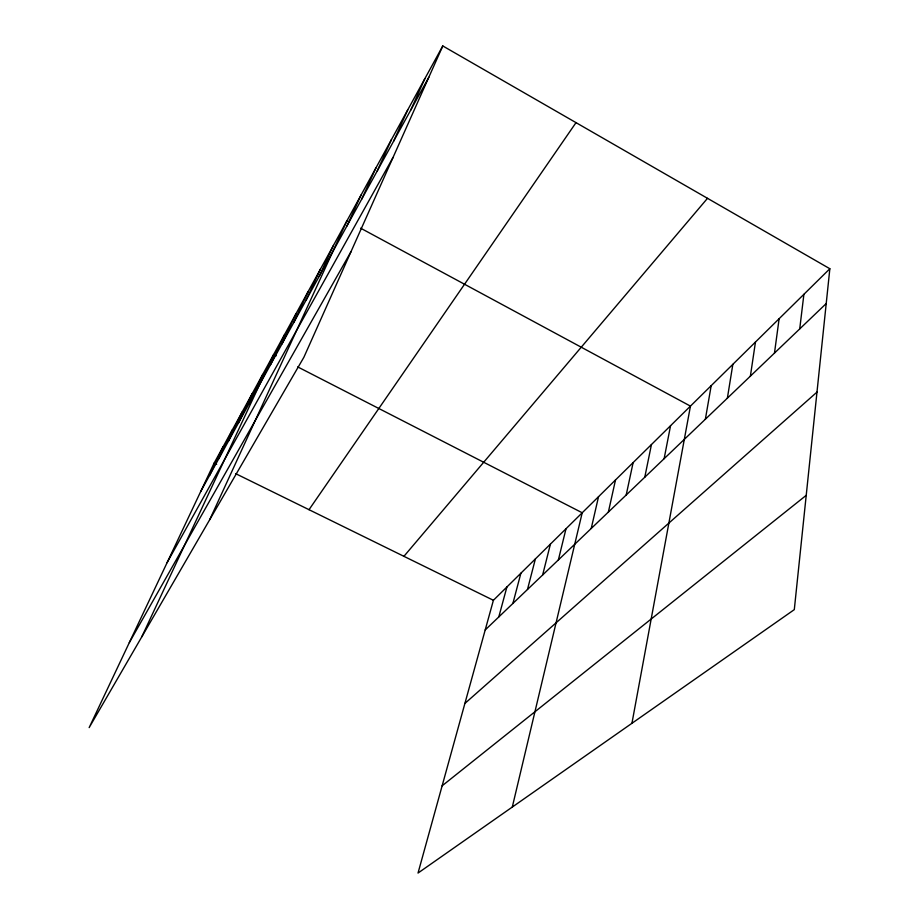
<?xml version="1.0" encoding="UTF-8"?>
<svg xmlns="http://www.w3.org/2000/svg" width="919" height="919" viewBox="0 0 919 919"><rect width="100%" height="100%" fill="white"/><g stroke="black" fill="none" stroke-linecap="round" stroke-linejoin="round"><path stroke-width="1.38" d="M829.846 268.739L794.303 609.63L418.03 873.05L493.4 600.291L829.846 268.739L442.786 45.95L214.138 463.073L89.154 727.618L303.902 357.238L442.786 45.95M799.725 328.91L803.895 294.321M774.476 353.068L779.128 318.732M750.386 376.135L755.464 342.04M727.377 398.157L732.845 364.338M705.367 419.225L711.191 385.67M631.939 723.299L690.445 406.118L360.604 228.165M664.127 458.696L670.548 425.715M644.782 477.214L651.456 444.532M626.207 494.985L633.122 462.602M608.378 512.055L615.5 479.971M591.227 528.471L598.533 496.685M512.297 807.054L582.209 512.768L297.71 366.911M558.373 559.912L566.012 528.735M542.647 574.972L550.424 544.105M527.483 589.481L535.386 558.913M512.882 603.461L520.889 573.203M498.799 616.936L506.909 586.977M410.736 110.096L424.819 78.724M393.573 141.262L407.726 109.901M377.249 170.911L391.448 139.596M361.695 199.159L375.928 167.913M346.865 226.097L361.11 194.954M209.727 519.66L346.945 220.79L349.427 222.134M306.234 299.881L320.421 269.164M319.169 276.378L333.402 245.499M293.839 322.397L307.991 291.851M270.565 364.659L284.614 334.493M281.961 343.959L296.067 313.609M248.796 404.176L262.719 374.435M141.813 636.798L273.621 354.562L276.148 355.86M228.417 441.212L242.179 411.919M238.4 423.062L252.254 393.539M209.543 475.468L223.145 446.645M218.802 458.661L232.484 429.61M200.629 491.665L428.805 77.288M167.063 562.704L393.033 157.459M129.315 642.611L350.955 251.76M309.014 509.7L576.018 122.641M403.923 556.328L707.504 198.32M485.209 629.952L826.215 303.557M464.888 703.46L816.991 392.103M442.131 785.814L806.216 495.341M214.138 463.073L216.654 464.313M235.597 473.618L493.4 600.291"/></g></svg>
